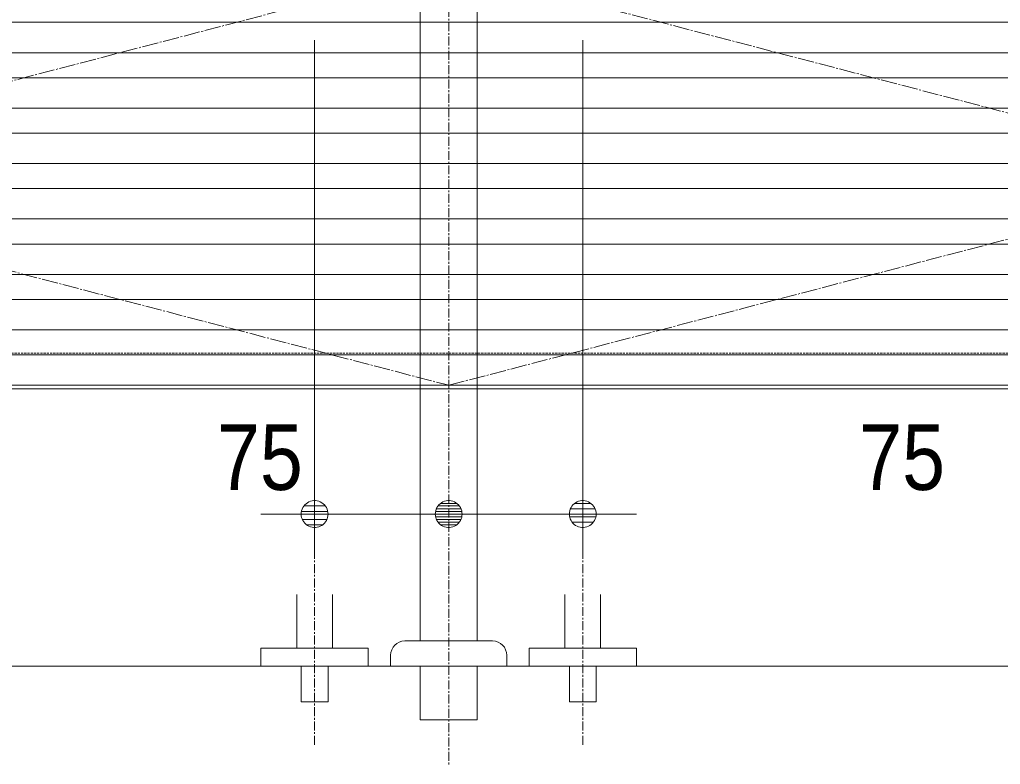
# Model space of a CAD drawing. Units: millimetres, scale not verified. Extents: x -6062 to 6062, y -3045 to 3045.
# Drawn here: x -2408 to -1859, y -2075 to -1658 of the extents above; entities that cross this region are included whole.
import ezdxf
from ezdxf.enums import TextEntityAlignment as Align

# ---------------------------------------------------------------- set-up
doc = ezdxf.new("R2010")
doc.units = ezdxf.units.MM
doc.header["$LTSCALE"] = 20
for name, pattern in [('CHAIN1', [8, 5, -1, 1, -1]), ('CHAIN2', [12, 9, -1, 1, -1]), ('DASHED1', [1.8, 1.2, -0.6]), ('LONG_DOUBLE_CHAIN', [21.8, 18, -1, 0.6, -0.6, 0.6, -1])]:
    doc.linetypes.add(name, pattern=pattern)
for name, color, linetype, lineweight in [('0-2_0', 7, 'Continuous', 9), ('0-3_5ボウル・キャビネット', 7, 'Continuous', 9), ('0-4_2寸法-2', 7, 'Continuous', 9), ('0-7_4給排水', 7, 'Continuous', 9)]:
    doc.layers.add(name, color=color, linetype=linetype, lineweight=lineweight)
doc.styles.add('ＭＳ Ｐゴシック', font='')
doc.styles.get('ＭＳ Ｐゴシック').set_extended_font_data('MS PGothic')

# ---------------------------------------------------------------- blocks, each defined once
blk = doc.blocks.new('_Dot')
at = {"layer": '0-2_0'}
for p, q in [((-10, 0), (-20, 0)), ((9.78, 2), (-9.78, 2)), ((7.99, 6), (-7.99, 6)), ((9.16, -3.98), (-9.16, -3.98)), ((6, -7.98), (-6, -7.98))]:
    blk.add_line(p, q, dxfattribs=at)
for points in [[(10, 0), (9.92, 1.25), (9.69, 2.49), (9.3, 3.68), (8.76, 4.82), (8.09, 5.88), (7.29, 6.85), (6.37, 7.71), (5.36, 8.44), (4.26, 9.05), (3.09, 9.51), (1.87, 9.82), (0.63, 9.98), (-0.63, 9.98), (-1.87, 9.82), (-3.09, 9.51), (-4.26, 9.05), (-5.36, 8.44), (-6.37, 7.71), (-7.29, 6.85), (-8.09, 5.88), (-8.76, 4.82), (-9.3, 3.68), (-9.69, 2.49), (-9.92, 1.25), (-10, 0), (0, 0)], [(-10, 0), (-9.92, -1.25), (-9.69, -2.49), (-9.3, -3.68), (-8.76, -4.82), (-8.09, -5.88), (-7.29, -6.85), (-6.37, -7.71), (-5.36, -8.44), (-4.26, -9.05), (-3.09, -9.51), (-1.87, -9.82), (-0.63, -9.98), (0.63, -9.98), (1.87, -9.82), (3.09, -9.51), (4.26, -9.05), (5.36, -8.44), (6.37, -7.71), (7.29, -6.85), (8.09, -5.88), (8.76, -4.82), (9.3, -3.68), (9.69, -2.49), (9.92, -1.25), (10, 0), (0, 0)]]:
    blk.add_lwpolyline(points, close=True, dxfattribs=at)
blk = doc.blocks.new('グループ-10')
at = {"layer": '0-7_4給排水', "linetype": 'CHAIN1'}
blk.add_line((-7600, -20720), (-7600, -41500), dxfattribs=at)
at = {"layer": '0-7_4給排水'}
blk.add_line((-8250, -40306.7), (-8250, -40280), dxfattribs=at)
for points in [[(-7920, -32714.7), (-7920, -40120), (-7280, -40120), (-7280, -30840)], [(-8090, -40120), (-8087.5, -40120), (-7112.5, -40120), (-7110, -40120)], [(-6950, -40280), (-6950, -40306.7), (-6950, -40400), (-8250, -40400), (-8250, -40306.7)]]:
    blk.add_lwpolyline(points, dxfattribs=at)
blk.add_lwpolyline([(-7920, -40400), (-7920, -41000), (-7280, -41000), (-7280, -40400)], close=True, dxfattribs=at)
for centre, start, end in [((-8090, -40280), 90, 180), ((-7110, -40280), 0, 90)]:
    blk.add_arc(centre, 160, start, end, dxfattribs=at)
blk = doc.blocks.new('グループ-21')
at = {"layer": '0-7_4給排水', "linetype": 'CHAIN1'}
for p, q in [((-9100, -39100), (-9100, -41300)), ((-6100, -39100), (-6100, -41300))]:
    blk.add_line(p, q, dxfattribs=at)
at = {"layer": '0-7_4給排水'}
for points in [[(-9300, -39600), (-9300, -40200), (-8900, -40200), (-8900, -39600)], [(-6300, -39600), (-6300, -40200), (-5900, -40200), (-5900, -39600)]]:
    blk.add_lwpolyline(points, dxfattribs=at)
for points in [[(-9700, -40200), (-8500, -40200), (-8500, -40400), (-9700, -40400)], [(-6700, -40200), (-5500, -40200), (-5500, -40400), (-6700, -40400)], [(-9250, -40400), (-8950, -40400), (-8950, -40800), (-9250, -40800)], [(-6250, -40400), (-5950, -40400), (-5950, -40800), (-6250, -40800)]]:
    blk.add_lwpolyline(points, close=True, dxfattribs=at)
blk = doc.blocks.new('グループ-24')
at = {"layer": '0-3_5ボウル・キャビネット'}
for points in [[(-16560, -33200), (1360, -33200), (1360, -33540), (-16560, -33540)], [(-16560, -33820), (1360, -33820), (1360, -34160), (-16560, -34160)], [(-16560, -34440), (1360, -34440), (1360, -34780), (-16560, -34780)], [(-16560, -35060), (1360, -35060), (1360, -35400), (-16560, -35400)], [(-16560, -35680), (1360, -35680), (1360, -36020), (-16560, -36020)], [(-16560, -36300), (1360, -36300), (1360, -36640), (-16560, -36640)], [(-16560, -36920), (1360, -36920), (1360, -37260), (-16560, -37260)]]:
    blk.add_lwpolyline(points, close=True, dxfattribs=at)
blk = doc.blocks.new('グループ-30')
at = {"layer": '0-3_5ボウル・キャビネット'}
blk.add_lwpolyline([(-16580, -27600), (1380, -27600), (1380, -37300), (-16580, -37300)], close=True, dxfattribs=at)
at = {"layer": '0-3_5ボウル・キャビネット', "linetype": 'DASHED1'}
blk.add_lwpolyline([(-16160, -27600), (960, -27600), (960, -36900), (-16160, -36900)], close=True, dxfattribs=at)
at = {"layer": '0-3_5ボウル・キャビネット', "linetype": 'CHAIN2'}
blk.add_lwpolyline([(-7600, -37260), (1360, -34920), (-7600, -32580), (-16560, -34920)], close=True, dxfattribs=at)
at = {"layer": '0-3_5ボウル・キャビネット'}
blk.add_blockref('グループ-24', (0, 0), dxfattribs=at)
blk = doc.blocks.new('グループ-31')
at = {"layer": '0-3_5ボウル・キャビネット', "linetype": 'LONG_DOUBLE_CHAIN'}
blk.add_line((2400, -36300), (-17600, -36300), dxfattribs=at)
at = {"layer": '0-3_5ボウル・キャビネット'}
blk.add_line((-17600, -40400), (2400, -40400), dxfattribs=at)
blk.add_blockref('グループ-30', (0, 0), dxfattribs=at)

msp = doc.modelspace()

# ---------------------------------------------------------------- linework, layer by layer
at = {"layer": '0-4_2寸法-2'}
for p, q in [((-2242.5, -1670), (-2242.5, -1955)), ((-2092.5, -1670), (-2092.5, -1955)), ((-2167.5, -1915), (-2167.3, -1915)), ((-2167.5, -1915), (-2167.3, -1915)), ((-2257.51, -1935), (-2272.51, -1935)), ((-2167.5, -1935), (-2242.5, -1935)), ((-2182.51, -1935), (-2197.51, -1935)), ((-2167.5, -1935), (-2092.5, -1935)), ((-2152.49, -1935), (-2137.49, -1935)), ((-2077.49, -1935), (-2062.49, -1935))]:
    msp.add_line(p, q, dxfattribs=at)

# ---------------------------------------------------------------- block references
at = {"layer": '0-3_5ボウル・キャビネット', "xscale": 0.05, "yscale": 0.05}
msp.add_blockref('グループ-31', (-1787.5, 0), dxfattribs=at)
at = {"layer": '0-4_2寸法-2', "xscale": 0.7503418, "yscale": 0.7503418}
for p in [(-2242.5, -1935), (-2167.5, -1935)]:
    msp.add_blockref('_Dot', p, dxfattribs=at)
at = {"layer": '0-4_2寸法-2', "xscale": 0.7503418, "yscale": 0.7503418, "rotation": 180}
for p in [(-2167.5, -1935), (-2092.5, -1935)]:
    msp.add_blockref('_Dot', p, dxfattribs=at)
at = {"layer": '0-7_4給排水', "xscale": 0.05, "yscale": 0.05}
for name in ['グループ-10', 'グループ-21']:
    msp.add_blockref(name, (-1787.5, 0), dxfattribs=at)

# ---------------------------------------------------------------- texts
at = {"layer": '0-4_2寸法-2', "style": 'ＭＳ Ｐゴシック', "width": 0.9}
for p in [(-2297.09, -1932.52), (-1937.87, -1932.52)]:
    msp.add_text('75', height=36.66, dxfattribs=at).set_placement(p, align=Align.BOTTOM_LEFT)

doc.saveas('drawing.dxf')
